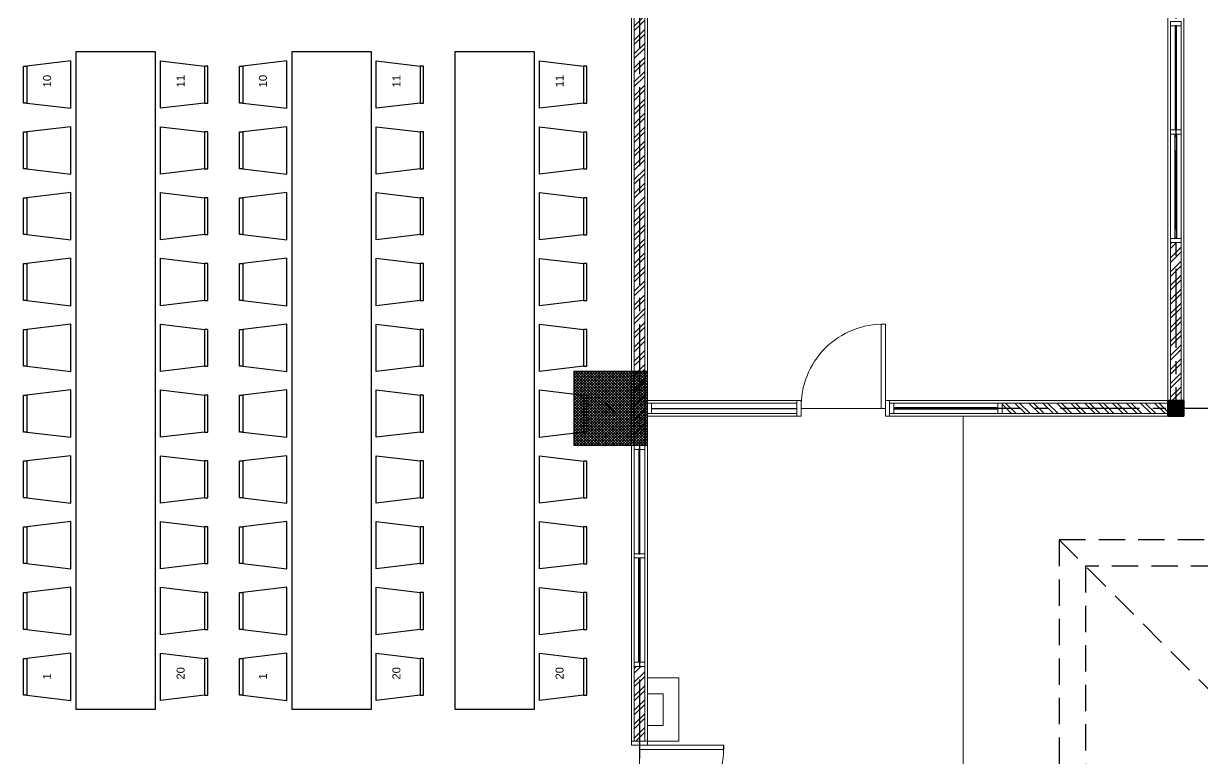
# Model space of a CAD drawing. Header units: inches. Extents: x 249 to 1192, y -18 to 440.
# Drawn here: x 293.81 to 305.01, y 207.05 to 214.03 of the extents above; entities that cross this region are included whole.
import ezdxf

# ---------------------------------------------------------------- set-up
doc = ezdxf.new("R2010")
doc.units = ezdxf.units.IN
doc.header["$MEASUREMENT"] = 0
doc.linetypes.add('CENTER2', pattern=[1.125, 0.75, -0.125, 0.125, -0.125])
doc.linetypes.add('HIDDEN', pattern=[0.375, 0.25, -0.125])
for name, color, linetype, lineweight in [('ARSIR BETON', 8, 'Continuous', 0), ('DINDING', 6, 'Continuous', 0), ('DINDING2', 137, 'Continuous', 20), ('KACA', 141, 'Continuous', 30), ('KUSEN', 16, 'Continuous', 15), ('LANTAI', 135, 'Continuous', 9)]:
    doc.layers.add(name, color=color, linetype=linetype, lineweight=lineweight)
for name, color, linetype in [('ARSIR DINDING', 64, 'Continuous'), ('AS', 15, 'CENTER2'), ('FURNITURE', 11, 'Continuous'), ('KOLOM', 5, 'Continuous')]:
    doc.layers.add(name, color=color, linetype=linetype)
doc.styles.add('ARIAL', font='arial.ttf')

# ---------------------------------------------------------------- blocks, each defined once
blk = doc.blocks.new('P1')
for points in [[(-56.664, 234.186), (-56.664, 234.986), (-56.624, 234.986), (-56.624, 234.186), (-56.664, 234.186)], [(-55.064, 234.186), (-55.064, 234.986), (-55.104, 234.986), (-55.104, 234.186), (-55.064, 234.186)], [(-56.664, 234.186), (-55.864, 234.186)], [(-55.064, 234.186), (-55.864, 234.186)]]:
    blk.add_lwpolyline(points)
for points in [[(-56.704, 234.111), (-56.664, 234.111), (-56.664, 234.261), (-56.704, 234.261)], [(-55.024, 234.111), (-55.064, 234.111), (-55.064, 234.261), (-55.024, 234.261)]]:
    blk.add_lwpolyline(points, close=True)
for centre, start, end in [((-56.644, 234.206), 358.5312, 91.4688), ((-55.084, 234.206), 88.5312, 181.4688)]:
    blk.add_arc(centre, 0.78, start, end)
blk = doc.blocks.new('TENDA')
at = {"linetype": 'HIDDEN'}
for points in [[(738.833, 192.212), (744.333, 192.212), (744.333, 197.712), (738.833, 197.712)], [(739.083, 192.462), (744.083, 192.462), (744.083, 197.462), (739.083, 197.462)]]:
    blk.add_lwpolyline(points, close=True, dxfattribs=at)
for points in [[(738.833, 197.712), (744.333, 192.212)], [(738.833, 192.212), (744.333, 197.712)]]:
    blk.add_lwpolyline(points, dxfattribs=at)
blk = doc.blocks.new('K1')
at = {"layer": 'ARSIR BETON'}
h = blk.add_hatch(dxfattribs=at)
h.set_pattern_fill('ANSI37', color=256, scale=0.15, style=0)
h.set_pattern_definition([(45, (258.37489, 277.120751), (-0.01325825, 0.01325825), []), (135, (258.37489, 277.120751), (-0.01325825, -0.01325825), [])])
h.paths.add_polyline_path([(259.125, 277.171), (259.125, 277.871), (258.425, 277.871), (258.425, 277.171)])
at = {"layer": 'KOLOM'}
blk.add_lwpolyline([(258.425, 277.171), (259.125, 277.171), (259.125, 277.871), (258.425, 277.871)], close=True, dxfattribs=at)
for points in [[(258.725, 277.571), (258.825, 277.471)], [(258.725, 277.471), (258.825, 277.571)]]:
    blk.add_lwpolyline(points, dxfattribs=at)
blk = doc.blocks.new('K2')
at = {"layer": 'ARSIR BETON'}
h = blk.add_hatch(dxfattribs=at)
h.set_pattern_fill('ANSI37', color=256, scale=0.1, style=0)
h.set_pattern_definition([(45, (-38.743626, 268.082874), (-0.0088388, 0.0088388), []), (135, (-38.743626, 268.082874), (-0.0088388, -0.0088388), [])])
h.paths.add_polyline_path([(-38.594, 268.233), (-38.744, 268.233), (-38.744, 268.083), (-38.594, 268.083)])
at = {"layer": 'KOLOM'}
blk.add_lwpolyline([(-38.744, 268.083), (-38.594, 268.083), (-38.594, 268.233), (-38.744, 268.233)], close=True, dxfattribs=at)
blk = doc.blocks.new('LANTAI 2')
at = {"layer": 'ARSIR DINDING'}
h = blk.add_hatch(dxfattribs=at)
h.set_pattern_fill('ANSI32', color=256, scale=0.25, style=0)
h.set_pattern_definition([(45, (732.428, 194.314185), (-0.0662913, 0.0662913), []), (45, (732.47219, 194.314185), (-0.0662913, 0.0662913), [])])
h.paths.add_polyline_path([(732.528, 200.664), (732.428, 200.664), (732.428, 202.164), (732.528, 202.164)])
h.paths.add_polyline_path([(732.528, 194.314), (732.428, 194.314), (732.428, 195.814), (732.528, 195.814)])
h = blk.add_hatch(dxfattribs=at)
h.set_pattern_fill('ANSI32', color=256, scale=0.25, style=0)
h.set_pattern_definition([(45, (727.33308, 194.39349), (-0.0662913, 0.0662913), []), (45, (727.377275, 194.39349), (-0.0662913, 0.0662913), [])])
h.paths.add_polyline_path([(727.333, 194.393), (727.383, 194.443), (727.383, 201.205), (727.333, 201.155)])
h.paths.add_polyline_path([(727.383, 194.443), (727.433, 194.493), (727.433, 201.255), (727.383, 201.205)])
h = blk.add_hatch(dxfattribs=at)
h.set_pattern_fill('ANSI32', color=256, scale=0.25, style=0)
h.set_pattern_definition([(135, (731.703, 194.189185), (0.066291, 0.066291), []), (135, (731.6588, 194.189185), (0.066291, 0.066291), [])])
h.paths.add_polyline_path([(732.403, 194.289), (732.403, 194.239), (730.828, 194.239), (730.828, 194.289)])
h.paths.add_polyline_path([(730.828, 194.189), (730.828, 194.239), (732.403, 194.239), (732.403, 194.189)])
h = blk.add_hatch(dxfattribs=at)
h.set_pattern_fill('ANSI32', color=256, scale=0.25, style=0)
h.set_pattern_definition([(45, (727.33308, 191.07893), (-0.066291, 0.066291), []), (45, (727.377275, 191.07893), (-0.066291, 0.066291), [])])
h.paths.add_polyline_path([(727.433, 191.789), (727.383, 191.789), (727.383, 191.079), (727.433, 191.079)])
h.paths.add_polyline_path([(727.383, 191.789), (727.333, 191.789), (727.333, 191.079), (727.383, 191.079)])
for p, q in [((727.333, 194.393), (727.433, 194.493)), ((727.333, 194.349), (727.433, 194.449)), ((727.333, 194.261), (727.433, 194.361)), ((727.333, 194.217), (727.433, 194.317)), ((727.333, 194.128), (727.433, 194.228)), ((727.333, 194.084), (727.433, 194.184)), ((727.333, 193.996), (727.433, 194.096)), ((727.333, 193.952), (727.433, 194.052))]:
    blk.add_line(p, q, dxfattribs=at)
at = {"layer": 'AS'}
blk.add_line((732.478, 202.314), (732.478, 194.164), dxfattribs=at)
for points in [[(727.383, 205.164), (727.383, 177.239)], [(737.758, 194.239), (730.459, 194.239)]]:
    blk.add_lwpolyline(points, dxfattribs=at)
at = {"layer": 'DINDING'}
for p, q in [((727.308, 205.164), (727.308, 191.079)), ((727.458, 191.079), (727.458, 205.164)), ((732.403, 202.314), (732.403, 194.164)), ((732.553, 202.314), (732.553, 194.164)), ((727.308, 191.079), (727.458, 191.079))]:
    blk.add_line(p, q, dxfattribs=at)
for points in [[(727.458, 194.314), (728.879, 194.314), (728.879, 194.164), (727.458, 194.164)], [(727.609, 191.529), (727.458, 191.529)], [(727.608, 191.228), (727.458, 191.228)]]:
    blk.add_lwpolyline(points, dxfattribs=at)
for points in [[(729.759, 194.314), (732.403, 194.314), (732.403, 194.164), (729.759, 194.164)], [(727.758, 191.079), (727.758, 191.679), (727.458, 191.679), (727.458, 191.079)], [(727.609, 191.228), (727.609, 191.529), (727.608, 191.529), (727.608, 191.228)]]:
    blk.add_lwpolyline(points, close=True, dxfattribs=at)
at = {"layer": 'DINDING2'}
for p, q in [((727.333, 205.164), (727.333, 191.079)), ((727.433, 191.079), (727.433, 205.164)), ((727.333, 191.079), (727.433, 191.079))]:
    blk.add_line(p, q, dxfattribs=at)
for points in [[(732.528, 194.314), (732.428, 194.314), (732.428, 195.814), (732.528, 195.814)], [(732.403, 194.289), (729.759, 194.289), (729.759, 194.189), (732.403, 194.189)]]:
    blk.add_lwpolyline(points, close=True, dxfattribs=at)
at = {"layer": 'KACA'}
for points in [[(732.473, 197.874), (732.473, 196.884), (732.483, 196.884), (732.483, 197.874)], [(732.473, 195.854), (732.473, 196.844), (732.483, 196.844), (732.483, 195.854)], [(729.799, 194.234), (730.788, 194.234), (730.788, 194.244), (729.799, 194.244)], [(727.378, 193.849), (727.378, 192.859), (727.388, 192.859), (727.388, 193.849)], [(727.378, 191.829), (727.378, 192.819), (727.388, 192.819), (727.388, 191.829)]]:
    blk.add_lwpolyline(points, close=True, dxfattribs=at)
blk.add_lwpolyline([(727.498, 194.239), (728.879, 194.239)], dxfattribs=at)
at = {"layer": 'KUSEN'}
for points in [[(732.528, 197.914), (732.428, 197.914), (732.428, 197.874), (732.528, 197.874), (732.528, 197.914)], [(732.528, 196.884), (732.428, 196.884), (732.428, 196.844), (732.528, 196.844), (732.528, 196.884)], [(732.528, 195.854), (732.428, 195.854), (732.428, 195.814), (732.528, 195.814), (732.528, 195.854)], [(729.719, 194.239), (729.719, 195.039), (729.679, 195.039), (729.679, 194.239), (729.719, 194.239)], [(729.799, 194.289), (729.799, 194.189), (729.759, 194.189), (729.759, 194.289), (729.799, 194.289)], [(730.828, 194.289), (730.828, 194.189), (730.788, 194.189), (730.788, 194.289), (730.828, 194.289)], [(729.719, 194.239), (728.919, 194.239)], [(727.433, 193.889), (727.333, 193.889), (727.333, 193.849), (727.433, 193.849), (727.433, 193.889)], [(727.433, 192.859), (727.333, 192.859), (727.333, 192.819), (727.433, 192.819), (727.433, 192.859)], [(727.433, 191.829), (727.333, 191.829), (727.333, 191.789), (727.433, 191.789), (727.433, 191.829)]]:
    blk.add_lwpolyline(points, dxfattribs=at)
for points in [[(732.528, 197.914), (732.528, 195.814), (732.428, 195.814), (732.428, 197.914)], [(728.879, 194.189), (727.458, 194.189), (727.458, 194.289), (728.879, 194.289)], [(727.458, 194.189), (727.498, 194.189), (727.498, 194.289), (727.458, 194.289)], [(728.879, 194.164), (728.919, 194.164), (728.919, 194.314), (728.879, 194.314)], [(729.759, 194.164), (729.719, 194.164), (729.719, 194.314), (729.759, 194.314)], [(730.828, 194.289), (729.759, 194.289), (729.759, 194.189), (730.828, 194.189)], [(727.433, 193.889), (727.433, 191.789), (727.333, 191.789), (727.333, 193.889)]]:
    blk.add_lwpolyline(points, close=True, dxfattribs=at)
blk.add_arc((729.699, 194.259), 0.78, 88.5312, 181.4688, dxfattribs=at)
at = {"layer": 'LANTAI'}
blk.add_lwpolyline([(730.459, 186.314), (730.459, 194.164)], dxfattribs=at)
at = {"xscale": -1, "rotation": 180}
blk.add_blockref('K2', (771.147, 462.397), dxfattribs=at)
blk.add_blockref('K2', (771.147, -73.919))
at = {"layer": 'FURNITURE'}
blk.add_blockref('TENDA', (-7.462, -4.723), dxfattribs=at)
at = {"layer": 'KOLOM'}
blk.add_blockref('K1', (468.334, -83.282), dxfattribs=at)
at = {"layer": 'KUSEN', "rotation": 269.9999999999999}
blk.add_blockref('P1', (493.197, 134.375), dxfattribs=at)
blk = doc.blocks.new('KURSI 20')
for points in [[(740.471, 207.111), (740.121, 207.111), (740.071, 206.693), (740.521, 206.693)], [(740.121, 207.143), (740.471, 207.143), (740.471, 207.111), (740.121, 207.111)], [(741.096, 207.111), (740.746, 207.111), (740.696, 206.693), (741.146, 206.693)], [(740.746, 207.143), (741.096, 207.143), (741.096, 207.111), (740.746, 207.111)], [(741.721, 207.111), (741.371, 207.111), (741.321, 206.693), (741.771, 206.693)], [(741.371, 207.143), (741.721, 207.143), (741.721, 207.111), (741.371, 207.111)], [(742.346, 207.111), (741.996, 207.111), (741.946, 206.693), (742.396, 206.693)], [(741.996, 207.143), (742.346, 207.143), (742.346, 207.111), (741.996, 207.111)], [(742.971, 207.111), (742.621, 207.111), (742.571, 206.693), (743.021, 206.693)], [(742.621, 207.143), (742.971, 207.143), (742.971, 207.111), (742.621, 207.111)], [(743.596, 207.111), (743.246, 207.111), (743.196, 206.693), (743.646, 206.693)], [(743.246, 207.143), (743.596, 207.143), (743.596, 207.111), (743.246, 207.111)], [(744.221, 207.111), (743.871, 207.111), (743.821, 206.693), (744.271, 206.693)], [(743.871, 207.143), (744.221, 207.143), (744.221, 207.111), (743.871, 207.111)], [(744.846, 207.111), (744.496, 207.111), (744.446, 206.693), (744.896, 206.693)], [(744.496, 207.143), (744.846, 207.143), (744.846, 207.111), (744.496, 207.111)], [(745.471, 207.111), (745.121, 207.111), (745.071, 206.693), (745.521, 206.693)], [(745.121, 207.143), (745.471, 207.143), (745.471, 207.111), (745.121, 207.111)], [(746.096, 207.111), (745.746, 207.111), (745.696, 206.693), (746.146, 206.693)], [(745.746, 207.143), (746.096, 207.143), (746.096, 207.111), (745.746, 207.111)], [(739.985, 205.893), (739.985, 206.643), (746.235, 206.643), (746.235, 205.893)], [(740.471, 205.426), (740.121, 205.426), (740.071, 205.843), (740.521, 205.843)], [(741.096, 205.426), (740.746, 205.426), (740.696, 205.843), (741.146, 205.843)], [(741.721, 205.426), (741.371, 205.426), (741.321, 205.843), (741.771, 205.843)], [(742.346, 205.426), (741.996, 205.426), (741.946, 205.843), (742.396, 205.843)], [(742.971, 205.426), (742.621, 205.426), (742.571, 205.843), (743.021, 205.843)], [(743.596, 205.426), (743.246, 205.426), (743.196, 205.843), (743.646, 205.843)], [(744.221, 205.426), (743.871, 205.426), (743.821, 205.843), (744.271, 205.843)], [(744.846, 205.426), (744.496, 205.426), (744.446, 205.843), (744.896, 205.843)], [(745.471, 205.426), (745.121, 205.426), (745.071, 205.843), (745.521, 205.843)], [(746.096, 205.426), (745.746, 205.426), (745.696, 205.843), (746.146, 205.843)], [(740.121, 205.393), (740.471, 205.393), (740.471, 205.426), (740.121, 205.426)], [(740.746, 205.393), (741.096, 205.393), (741.096, 205.426), (740.746, 205.426)], [(741.371, 205.393), (741.721, 205.393), (741.721, 205.426), (741.371, 205.426)], [(741.996, 205.393), (742.346, 205.393), (742.346, 205.426), (741.996, 205.426)], [(742.621, 205.393), (742.971, 205.393), (742.971, 205.426), (742.621, 205.426)], [(743.246, 205.393), (743.596, 205.393), (743.596, 205.426), (743.246, 205.426)], [(743.871, 205.393), (744.221, 205.393), (744.221, 205.426), (743.871, 205.426)], [(744.496, 205.393), (744.846, 205.393), (744.846, 205.426), (744.496, 205.426)], [(745.121, 205.393), (745.471, 205.393), (745.471, 205.426), (745.121, 205.426)], [(745.746, 205.393), (746.096, 205.393), (746.096, 205.426), (745.746, 205.426)]]:
    blk.add_lwpolyline(points, close=True)
at = {"char_height": 0.076, "attachment_point": 1, "style": 'ARIAL'}
for s, insert in [('1', (740.27, 206.958)), ('10', (745.895, 206.958)), ('20', (740.27, 205.69)), ('11', (745.895, 205.69))]:
    blk.add_mtext_dynamic_manual_height_columns(s, width=0.10095, gutter_width=0.38, heights=[0], dxfattribs=dict(at, insert=insert))
blk = doc.blocks.new('meja 10')
for points in [[(726.883, 191.378), (726.133, 191.378), (726.133, 197.628), (726.883, 197.628)], [(727.351, 197.489), (727.351, 197.139), (726.933, 197.089), (726.933, 197.539)], [(727.383, 197.139), (727.383, 197.489), (727.351, 197.489), (727.351, 197.139)], [(727.351, 196.864), (727.351, 196.514), (726.933, 196.464), (726.933, 196.914)], [(727.383, 196.514), (727.383, 196.864), (727.351, 196.864), (727.351, 196.514)], [(727.351, 196.239), (727.351, 195.889), (726.933, 195.839), (726.933, 196.289)], [(727.383, 195.889), (727.383, 196.239), (727.351, 196.239), (727.351, 195.889)], [(727.351, 195.614), (727.351, 195.264), (726.933, 195.214), (726.933, 195.664)], [(727.383, 195.264), (727.383, 195.614), (727.351, 195.614), (727.351, 195.264)], [(727.351, 194.989), (727.351, 194.639), (726.933, 194.589), (726.933, 195.039)], [(727.383, 194.639), (727.383, 194.989), (727.351, 194.989), (727.351, 194.639)], [(727.351, 194.364), (727.351, 194.014), (726.933, 193.964), (726.933, 194.414)], [(727.383, 194.014), (727.383, 194.364), (727.351, 194.364), (727.351, 194.014)], [(727.351, 193.739), (727.351, 193.389), (726.933, 193.339), (726.933, 193.789)], [(727.383, 193.389), (727.383, 193.739), (727.351, 193.739), (727.351, 193.389)], [(727.351, 193.114), (727.351, 192.764), (726.933, 192.714), (726.933, 193.164)], [(727.383, 192.764), (727.383, 193.114), (727.351, 193.114), (727.351, 192.764)], [(727.351, 192.489), (727.351, 192.139), (726.933, 192.089), (726.933, 192.539)], [(727.383, 192.139), (727.383, 192.489), (727.351, 192.489), (727.351, 192.139)], [(727.351, 191.864), (727.351, 191.514), (726.933, 191.464), (726.933, 191.914)], [(727.383, 191.514), (727.383, 191.864), (727.351, 191.864), (727.351, 191.514)]]:
    blk.add_lwpolyline(points, close=True)
at = {"char_height": 0.076, "attachment_point": 1, "rotation": 90, "style": 'ARIAL'}
for s, insert in [('11', (727.086, 197.289)), ('20', (727.086, 191.664))]:
    blk.add_mtext_dynamic_manual_height_columns(s, width=0.10095, gutter_width=0.38, heights=[0], dxfattribs=dict(at, insert=insert))

msp = doc.modelspace()

# ---------------------------------------------------------------- block references
msp.add_blockref('LANTAI 2', (-427.7223, 16.1343))

# ---------------------------------------------------------------- next in the draw order: block references
at = {"layer": 'FURNITURE', "rotation": 90}
for p in [(500.9539, -532.4722), (503.0039, -532.4722)]:
    msp.add_blockref('KURSI 20', p, dxfattribs=at)
at = {"layer": 'FURNITURE'}
msp.add_blockref('meja 10', (-428.2223, 16.1343), dxfattribs=at)

doc.saveas('drawing.dxf')
